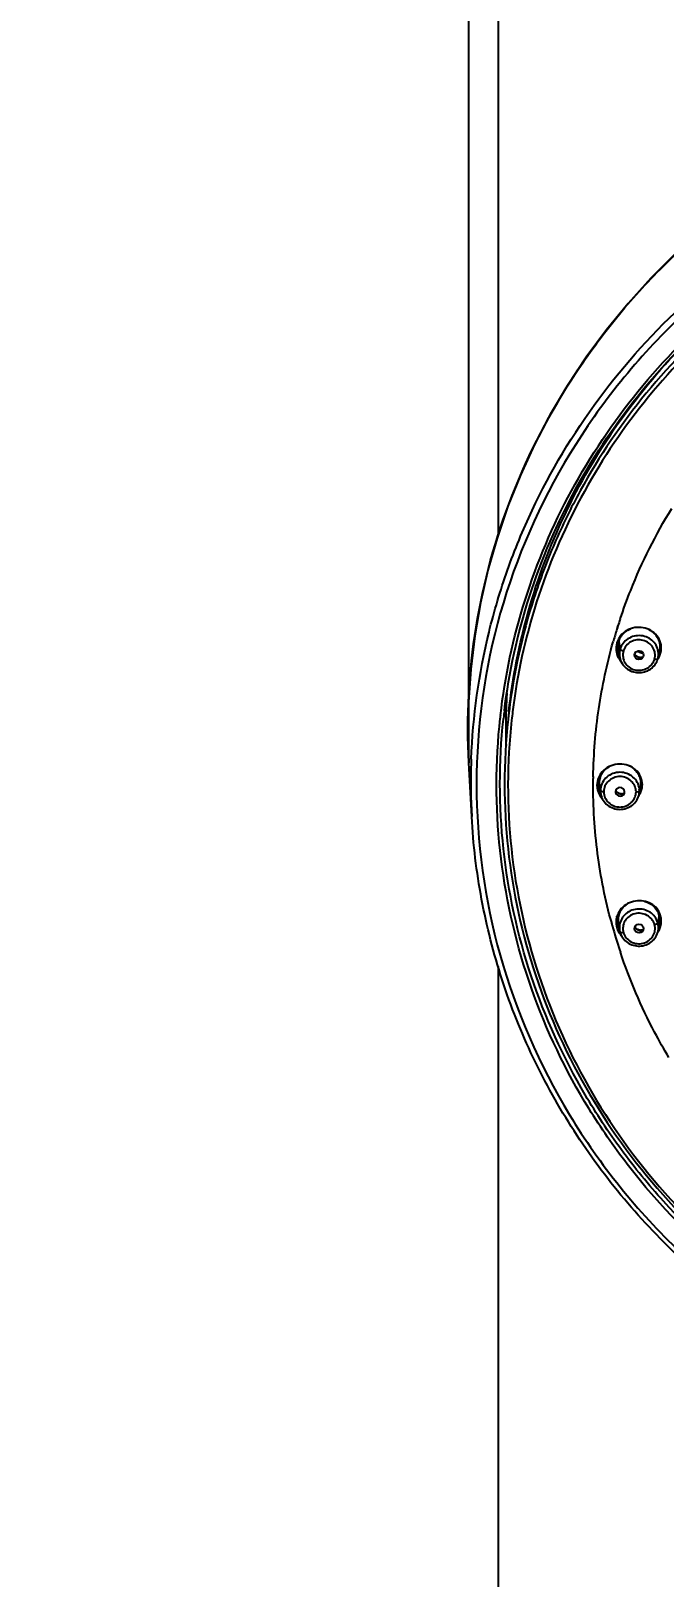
# Model space of a CAD drawing. Header units: millimetres. Extents: x 19741 to 22117, y -10160 to -6800.
# Drawn here: x 20892.2 to 20947.9, y -8229.6 to -8093.6 of the extents above; entities that cross this region are included whole.
import ezdxf

# ---------------------------------------------------------------- set-up
doc = ezdxf.new("R2010")
doc.units = ezdxf.units.MM
doc.styles.add('ARIAL', font='arial.ttf')
doc.dimstyles.get("Standard").update_dxf_attribs({"dimtxt": 15, "dimasz": 15, "dimexe": 0.18, "dimexo": 0.0625, "dimgap": 4, "dimtad": 0, "dimdec": 1, "dimdsep": 46, "dimtxsty": 'ARIAL', "dimcen": 0, "dimclrd": 5, "dimclre": 5, "dimclrt": 5, "dimadec": 0, "dimazin": 0, "dimtfac": 1, "dimtdec": 1, "dimtofl": 0, "dimtmove": 0, "dimatfit": 3, "dimfxl": 1, "dimtolj": 1, "dimtzin": 0, "dimarcsym": 0})

# ---------------------------------------------------------------- blocks, each defined once
blk = doc.blocks.new('*D105')
at = {"color": 5, "lineweight": -2, "transparency": 16777216}
for p, q in [((20930.72, -8157.92), (20930.72, -8082.02)), ((20945.72, -8082.2), (21040.58, -8082.2)), ((21055.58, -8157.92), (21055.58, -8082.02)), ((21055.58, -8082.2), (21070.58, -8082.2))]:
    blk.add_line(p, q, dxfattribs=at)
at = {"color": 5, "transparency": 16777216}
for points in [[(20945.72, -8079.7), (20945.72, -8084.7), (20930.72, -8082.2)], [(21040.58, -8079.7), (21040.58, -8084.7), (21055.58, -8082.2)]]:
    blk.add_solid(points, dxfattribs=at)
at = {"layer": 'Defpoints', "color": 0, "transparency": 16777216}
for p in [(21055.58, -8082.2), (20930.72, -8157.98), (21055.58, -8157.98)]:
    blk.add_point(p, dxfattribs=at)
at = {"color": 5, "transparency": 16777216, "insert": (21099.36, -8082.2), "char_height": 15, "attachment_point": 5, "style": 'ARIAL'}
blk.add_mtext('\\A1;%%C125', dxfattribs=at)
blk = doc.blocks.new('*D96')
at = {"color": 5, "lineweight": -2, "transparency": 16777216}
for p, q in [((20929.22, -8005.55), (20756.2, -8005.55)), ((20756.38, -8020.55), (20756.38, -8323.92)), ((20756.38, -8668.55), (20756.38, -8365.18)), ((20929.22, -8683.55), (20756.2, -8683.55))]:
    blk.add_line(p, q, dxfattribs=at)
at = {"color": 5, "transparency": 16777216}
for points in [[(20753.88, -8020.55), (20758.88, -8020.55), (20756.38, -8005.55)], [(20753.88, -8668.55), (20758.88, -8668.55), (20756.38, -8683.55)]]:
    blk.add_solid(points, dxfattribs=at)
at = {"layer": 'Defpoints', "color": 0, "transparency": 16777216}
for p in [(20929.29, -8005.55), (20756.38, -8683.55), (20929.29, -8683.55)]:
    blk.add_point(p, dxfattribs=at)
at = {"color": 5, "transparency": 16777216, "insert": (20756.38, -8344.55), "char_height": 15, "attachment_point": 5, "rotation": 90, "style": 'ARIAL'}
blk.add_mtext('\\A1;678', dxfattribs=at)

msp = doc.modelspace()

# ---------------------------------------------------------------- linework, layer by layer
at = {"linetype": 'Continuous'}
for p, q in [((20933.29, -8060.05), (20933.29, -8137.98)), ((20943.79, -8146.1), (20943.83, -8145.95)), ((20943.8, -8146.11), (20943.85, -8145.95)), ((20943.88, -8148.12), (20943.76, -8147.59)), ((20943.9, -8147.33), (20944.02, -8148.01)), ((20944, -8148.72), (20943.87, -8148.09)), ((20943.99, -8148.72), (20943.99, -8148.72)), ((20947.34, -8148.85), (20947.37, -8148.73)), ((20947.37, -8148.73), (20947.37, -8148.73)), ((20947.49, -8148.11), (20947.39, -8148.65)), ((20933.76, -8154.15), (20933.76, -8154.09)), ((20933.76, -8154.15), (20933.76, -8154.09)), ((20933.97, -8154.09), (20933.97, -8154.18)), ((20933.98, -8154.09), (20933.97, -8154.18)), ((20934.24, -8153.48), (20934.17, -8154.19)), ((20930.97, -8162.73), (20930.72, -8157.98)), ((20930.72, -8157.98), (20930.72, -8157.98)), ((20942.19, -8160.1), (20942.08, -8159.5)), ((20942.17, -8159.81), (20942.29, -8160.45)), ((20945.85, -8159.81), (20945.73, -8160.45)), ((20942.32, -8160.74), (20942.2, -8160.12)), ((20942.32, -8160.74), (20942.32, -8160.75)), ((20943.61, -8160.54), (20943.61, -8160.57)), ((20945.82, -8160.12), (20945.7, -8160.74)), ((20945.7, -8160.71), (20945.76, -8160.67)), ((20945.7, -8160.75), (20945.7, -8160.74)), ((20930.97, -8162.73), (20930.97, -8162.73)), ((20943.87, -8172.12), (20943.75, -8171.49)), ((20943.87, -8172.16), (20943.87, -8172.12)), ((20943.98, -8172.7), (20943.87, -8172.16)), ((20947.46, -8171.38), (20947.34, -8172.06)), ((20947.49, -8172.14), (20947.37, -8172.77)), ((20943.7, -8172.32), (20943.74, -8172.49)), ((20944, -8172.78), (20944.02, -8172.9)), ((20944, -8172.78), (20944, -8172.78)), ((20947.37, -8172.77), (20947.37, -8172.77)), ((20947.39, -8172.66), (20947.54, -8172.52)), ((20933.29, -8175.92), (20933.29, -8340.78))]:
    msp.add_line(p, q, dxfattribs=at)
msp.add_lwpolyline([(20948.88, -8113.23), (20946.74, -8115.36), (20944.72, -8117.58), (20942.82, -8119.91), (20941.04, -8122.31), (20939.39, -8124.8), (20937.87, -8127.36), (20936.49, -8129.99), (20935.25, -8132.68), (20934.15, -8135.43), (20933.2, -8138.22), (20932.39, -8141.06), (20931.74, -8143.93), (20931.24, -8146.82), (20930.88, -8149.74), (20930.69, -8152.67), (20930.64, -8155.6), (20930.72, -8157.98)], dxfattribs=at)
for centre, radius, start, end in [((20988.23, -8160.07), 46.59, 162.5508, 163.2604), ((20988.24, -8160.08), 46.6, 161.5642, 162.3562), ((20988.21, -8160.07), 46.57, 163.5116, 164.1584), ((20988.22, -8160.07), 46.58, 163.2604, 163.5116), ((20945.67, -8147.18), 1.95, 187.7797, 192.129), ((20945.47, -8147.78), 1.63, 168.4581, 179.1675), ((20945.47, -8147.78), 1.63, 179.1838, 183.4784), ((20945.48, -8147.78), 1.64, 164.1761, 168.4493), ((20945.54, -8147.5), 1.96, 198.3344, 200.5282), ((20945.41, -8147.92), 1.74, 186.3548, 192.137), ((20945.56, -8147.49), 1.98, 200.5292, 203.2864), ((20945.42, -8147.92), 1.75, 192.1357, 196.3896), ((20945.58, -8147.49), 2, 203.284, 204.2015), ((20945.44, -8147.91), 1.78, 196.4419, 209.4057), ((20945.6, -8147.48), 2.02, 204.2099, 209.9984), ((20945.47, -8147.78), 1.63, 183.4956, 189.8583), ((20945.61, -8147.47), 2.03, 209.9948, 215.7998), ((20945.49, -8147.77), 1.65, 189.8458, 191.1604), ((20945.49, -8147.89), 1.82, 209.4037, 215.4361), ((20945.61, -8147.47), 2.03, 215.8029, 217.1346), ((20945.5, -8147.88), 1.84, 215.4353, 221.5597), ((20945.82, -8148.19), 0.554, 268.934, 275.8242), ((20945.81, -8147.84), 1.85, 325.0186, 331.8759), ((20945.98, -8146.93), 2.29, 307.0672, 309.9132), ((20945.85, -8148.43), 1.55, 349.6098, 350.499), ((20945.85, -8148.43), 1.55, 348.6987, 349.6098), ((20945.85, -8148.43), 1.55, 350.4982, 2.9854), ((20945.84, -8147.85), 1.82, 331.8726, 337.9272), ((20945.9, -8147.88), 1.75, 337.9214, 344.1515), ((20945.93, -8147.89), 1.72, 344.1856, 351.9268), ((20986.53, -8155.06), 52.57, 176.5007, 177.8823), ((20986.5, -8155.06), 52.53, 177.8825, 178.2723), ((20986.93, -8159.92), 53.78, 173.512, 173.7507), ((20986.75, -8159.8), 53.29, 173.1272, 173.8462), ((20986.51, -8155.06), 52.54, 179.4392, 181.5359), ((20986.5, -8155.06), 52.54, 178.2723, 178.9477), ((20986.51, -8155.06), 52.54, 179.0464, 179.4391), ((20986.95, -8159.88), 53.09, 173.0773, 173.8454), ((20986.99, -8159.98), 52.82, 172.9721, 173.7473), ((20986.59, -8159.74), 55.7, 178.185, 183.0715), ((20986.46, -8159.74), 55.57, 177.8696, 178.1827), ((20987.63, -8159.97), 45.98, 179.0461, 179.266), ((20943.7, -8159.97), 1.71, 180.0046, 183.4624), ((20943.81, -8159.81), 1.64, 160.7519, 177.7741), ((20943.79, -8159.81), 1.62, 177.8489, 180.0001), ((20943.79, -8159.81), 1.63, 180.0038, 186.445), ((20943.8, -8159.81), 1.63, 186.4474, 190.1754), ((20944.2, -8159.81), 1.65, 348.9838, 353.6076), ((20944.23, -8159.81), 1.62, 0.0952, 6.3906), ((20944.22, -8159.81), 1.63, 353.6021, 359.9038), ((20943.88, -8159.5), 1.97, 196.9291, 199.5598), ((20943.73, -8159.97), 1.74, 183.4704, 190.1815), ((20943.74, -8159.97), 1.75, 190.1759, 192.876), ((20943.89, -8159.5), 1.98, 199.5592, 200.2013), ((20943.89, -8159.5), 1.98, 200.202, 202.7576), ((20943.74, -8159.97), 1.75, 192.874, 199.2827), ((20943.91, -8159.49), 2, 202.7619, 206.5162), ((20943.76, -8159.96), 1.77, 199.3218, 208.5062), ((20943.92, -8159.48), 2.02, 206.515, 210.2418), ((20943.93, -8159.48), 2.02, 210.2405, 213.9674), ((20943.8, -8159.81), 1.63, 190.1746, 190.9645), ((20943.8, -8159.94), 1.82, 208.5112, 218.2756), ((20943.93, -8159.48), 2.02, 213.9638, 216.5729), ((20943.82, -8160.45), 1.53, 173.5927, 179.921), ((20943.83, -8160.45), 1.54, 180.1039, 190.9763), ((20943.82, -8159.92), 1.85, 218.2799, 222.6452), ((20944.12, -8160.19), 0.529, 204.6628, 215.1821), ((20944.13, -8160.19), 0.539, 215.2142, 223.1167), ((20944.15, -8160.17), 0.557, 270.5122, 277.5953), ((20944.1, -8159.84), 1.89, 325.4758, 335.1064), ((20944.18, -8160.45), 1.54, 349.0226, 359.8958), ((20944.19, -8160.45), 1.53, 0.0787, 6.3607), ((20944.16, -8159.88), 1.82, 335.1299, 341.2288), ((20944.2, -8159.89), 1.78, 341.2495, 347.4218), ((20988.14, -8159.89), 46.5, 194.7072, 195.14), ((20988.15, -8159.89), 46.51, 195.14, 195.4847), ((20945.42, -8172.01), 1.75, 182.3482, 189.9371), ((20945.57, -8171.5), 1.99, 199.594, 200.2017), ((20945.57, -8171.5), 1.99, 200.2019, 201.3553), ((20945.58, -8171.5), 2, 201.3586, 207.0876), ((20945.48, -8171.84), 1.64, 163.8625, 176.4658), ((20945.47, -8171.84), 1.63, 176.5321, 187.249), ((20945.47, -8171.84), 1.63, 187.2615, 189.9751), ((20945.88, -8171.84), 1.64, 15.9444, 22.1679), ((20945.88, -8171.83), 1.65, 3.1939, 15.6884), ((20945.89, -8171.83), 1.64, 348.8124, 3.1459), ((20988.31, -8159.85), 46.67, 195.4863, 198.2957), ((20945.44, -8172), 1.77, 195.8935, 208.5637), ((20945.59, -8171.49), 2.01, 207.0916, 210.8392), ((20945.61, -8171.48), 2.03, 210.8396, 214.5693), ((20945.47, -8171.99), 1.8, 208.5326, 214.8111), ((20945.62, -8171.47), 2.04, 214.5678, 216.4882), ((20945.51, -8172.48), 1.55, 176.9029, 189.4554), ((20945.51, -8172.48), 1.55, 189.4547, 190.3232), ((20945.51, -8172.48), 1.55, 190.3232, 191.3031), ((20945.49, -8171.98), 1.83, 214.8316, 221.0739), ((20945.51, -8171.96), 1.86, 221.0629, 223.2205), ((20945.78, -8172.19), 0.519, 207.2129, 211.3773), ((20945.81, -8172.17), 0.555, 226.3319, 230.002), ((20945.83, -8172.15), 0.571, 269.5801, 276.1465), ((20945.72, -8171.85), 1.94, 325.8418, 332.5279), ((20945.76, -8171.88), 1.89, 332.5298, 338.4789), ((20945.8, -8171.89), 1.85, 338.4917, 344.5299), ((20988.44, -8159.8), 46.81, 198.2944, 198.4851)]:
    msp.add_arc(centre, radius, start, end, dxfattribs=at)
for centre, major_axis in [((20945.69, -8148.52), (0.403, -0.012)), ((20945.69, -8172.57), (0.403, 0.012))]:
    msp.add_ellipse(centre, major_axis=major_axis, ratio=0.939544, dxfattribs=at)
msp.add_ellipse((20944.02, -8160.54), major_axis=(0.403, 0), ratio=0.938735, start_param=-3.08051, end_param=3.141593, dxfattribs=at)
for points, knots in [([(20930.72, -8157.98), (20930.5, -8154), (20930.94, -8145.96), (20934.14, -8134.29), (20938.83, -8125.3), (20943.64, -8118.76), (20949.16, -8112.69), (20957.25, -8106.15), (20966.51, -8101.31), (20974.41, -8098.55), (20982.59, -8096.55), (20988.93, -8095.94), (20993.15, -8095.94)], [0, 0, 0, 0, 0.121522, 0.243492, 0.366411, 0.428424, 0.490784, 0.616404, 0.743348, 0.807307, 0.871469, 1, 1, 1, 1]), ([(20930.93, -8157.68), (20931.07, -8153.91), (20931.86, -8148.26), (20934.03, -8141.02), (20936.93, -8133.97), (20941.88, -8125.71), (20948.38, -8118.54), (20954.36, -8113.59), (20960.85, -8109.18), (20969.74, -8104.81), (20981.24, -8101.6), (20993.17, -8100.52), (21005.1, -8101.61), (21016.59, -8104.83), (21025.49, -8109.2), (21031.97, -8113.62), (21037.95, -8118.57), (21044.44, -8125.75), (21049.39, -8134.02), (21052.28, -8141.06), (21054.44, -8148.31), (21055.23, -8153.96), (21055.36, -8157.72)], [0, 0, 0, 0, 0.060743, 0.091251, 0.121862, 0.183409, 0.24559, 0.276968, 0.308508, 0.371957, 0.43586, 0.500007, 0.564153, 0.628055, 0.691501, 0.72304, 0.754416, 0.816594, 0.87814, 0.90875, 0.939257, 1, 1, 1, 1]), ([(20933.5, -8153.84), (20933.89, -8150.4), (20935.35, -8143.56), (20939.47, -8133.88), (20945.38, -8125.07), (20952.88, -8117.44), (20961.71, -8111.22), (20971.6, -8106.63), (20982.19, -8103.82), (20989.49, -8103.18), (20993.15, -8103.18)], [0, 0, 0, 0, 0.121505, 0.243723, 0.366989, 0.491492, 0.617254, 0.744133, 0.87184, 1, 1, 1, 1]), ([(20933.84, -8153.42), (20934.25, -8150.02), (20935.74, -8143.25), (20939.87, -8133.69), (20945.76, -8124.99), (20953.22, -8117.45), (20961.99, -8111.32), (20971.79, -8106.79), (20982.29, -8104.01), (20989.53, -8103.39), (20993.15, -8103.39)], [0, 0, 0, 0, 0.121478, 0.243672, 0.366932, 0.491438, 0.617211, 0.744105, 0.871826, 1, 1, 1, 1]), ([(20993.15, -8103.82), (20989.56, -8103.82), (20982.37, -8104.43), (20971.95, -8107.19), (20962.22, -8111.68), (20953.51, -8117.77), (20946.1, -8125.25), (20941.21, -8132.46), (20938.18, -8138.66), (20935.77, -8145.06), (20934.66, -8150.1), (20934.25, -8153.48)], [0, 0, 0, 0, 0.128122, 0.255798, 0.382654, 0.508402, 0.632897, 0.75616, 0.817448, 0.87851, 1, 1, 1, 1]), ([(20991.06, -8104.24), (20987.58, -8104.35), (20980.64, -8105.17), (20970.62, -8108.11), (20961.3, -8112.68), (20952.98, -8118.73), (20945.91, -8126.08), (20940.32, -8134.5), (20936.39, -8143.73), (20934.96, -8150.24), (20934.56, -8153.52)], [0, 0, 0, 0, 0.128179, 0.255844, 0.38266, 0.508371, 0.632857, 0.756146, 0.878422, 1, 1, 1, 1]), ([(20962.03, -8109.47), (20957.44, -8112), (20948.92, -8118.2), (20939.05, -8130.39), (20932.82, -8144.6), (20930.69, -8159.87), (20932.8, -8175.14), (20939.01, -8189.36), (20948.87, -8201.56), (20957.39, -8207.77), (20961.97, -8210.31)], [0, 0, 0, 0, 0.127405, 0.252982, 0.376963, 0.500012, 0.623059, 0.747033, 0.872602, 1, 1, 1, 1]), ([(20934.24, -8153.48), (20934.57, -8150.5), (20935.72, -8144.57), (20938.93, -8136.07), (20943.53, -8128.17), (20947.43, -8123.46), (20949.56, -8121.27)], [0, 0, 0, 0, 0.24773, 0.496626, 0.747256, 1, 1, 1, 1]), ([(20944.03, -8145.34), (20944.32, -8144.49), (20945.54, -8141.13), (20947.16, -8137.91), (20948.56, -8135.62)], [0, 0, 0, 0, 0.249351, 1, 1, 1, 1]), ([(20947.63, -8148.13), (20947.67, -8147.9), (20947.63, -8147.42), (20947.3, -8146.79), (20946.75, -8146.32), (20946.05, -8146.07), (20945.3, -8146.06), (20944.59, -8146.31), (20944.03, -8146.79), (20943.8, -8147.23), (20943.74, -8147.45)], [0, 0, 0, 0, 0.120738, 0.241652, 0.365355, 0.492449, 0.621512, 0.750149, 0.876419, 1, 1, 1, 1]), ([(20944.14, -8146.84), (20944.24, -8146.69), (20944.48, -8146.44), (20944.79, -8146.26), (20944.95, -8146.2)], [0, 0, 0, 0, 0.496004, 1, 1, 1, 1]), ([(20946.58, -8146.28), (20946.75, -8146.37), (20947.05, -8146.59), (20947.37, -8147.04), (20947.54, -8147.57), (20947.53, -8147.94), (20947.49, -8148.11)], [0, 0, 0, 0, 0.255478, 0.50664, 0.75384, 1, 1, 1, 1]), ([(20941.66, -8159.21), (20941.69, -8157.21), (20942.02, -8153.21), (20942.87, -8149.28), (20943.41, -8147.35)], [0, 0, 0, 0, 0.499501, 1, 1, 1, 1]), ([(20943.9, -8147.33), (20943.94, -8147.2), (20944.01, -8147.03), (20944.11, -8146.87), (20944.14, -8146.84)], [0, 0, 0, 0, 0.748234, 1, 1, 1, 1]), ([(20947.4, -8148.35), (20947.39, -8148.16), (20947.29, -8147.77), (20946.95, -8147.28), (20946.46, -8146.94), (20945.87, -8146.78), (20945.26, -8146.82), (20944.7, -8147.06), (20944.25, -8147.46), (20944.08, -8147.82), (20944.02, -8148.01)], [0, 0, 0, 0, 0.121464, 0.244715, 0.370376, 0.497928, 0.625977, 0.75291, 0.877593, 1, 1, 1, 1]), ([(20947.05, -8148.86), (20947.1, -8148.7), (20947.13, -8148.34), (20946.94, -8147.83), (20946.56, -8147.42), (20946.14, -8147.23), (20945.78, -8147.17), (20945.41, -8147.18), (20944.96, -8147.32), (20944.53, -8147.67), (20944.36, -8148), (20944.31, -8148.17)], [0, 0, 0, 0, 0.121452, 0.243613, 0.368095, 0.495149, 0.559563, 0.624065, 0.751747, 0.877173, 1, 1, 1, 1]), ([(20943.99, -8148.72), (20944.03, -8148.91), (20944.17, -8149.26), (20944.55, -8149.69), (20945.05, -8149.98), (20945.62, -8150.09), (20946.19, -8150.02), (20946.71, -8149.77), (20947.12, -8149.37), (20947.29, -8149.03), (20947.34, -8148.85)], [0, 0, 0, 0, 0.122827, 0.247003, 0.372706, 0.499471, 0.626356, 0.75237, 0.876893, 1, 1, 1, 1]), ([(20944.31, -8148.17), (20944.25, -8148.15), (20944.17, -8148.12), (20944.07, -8148.07), (20944.04, -8148.04), (20944.03, -8148.02)], [0, 0, 0, 0, 0.593415, 0.830147, 1, 1, 1, 1]), ([(20944.31, -8148.17), (20944.27, -8148.34), (20944.24, -8148.7), (20944.43, -8149.21), (20944.8, -8149.61), (20945.22, -8149.81), (20945.59, -8149.86), (20945.96, -8149.85), (20946.41, -8149.71), (20946.83, -8149.36), (20947, -8149.03), (20947.05, -8148.86)], [0, 0, 0, 0, 0.121452, 0.243613, 0.368095, 0.495149, 0.559563, 0.624065, 0.751747, 0.877173, 1, 1, 1, 1]), ([(20945.55, -8148.67), (20945.52, -8148.66), (20945.42, -8148.59), (20945.34, -8148.49), (20945.3, -8148.41)], [0, 0, 0, 0, 0.257327, 1, 1, 1, 1]), ([(20946.05, -8148.36), (20946.01, -8148.35), (20945.82, -8148.32), (20945.65, -8148.25), (20945.53, -8148.18)], [0, 0, 0, 0, 0.25233, 1, 1, 1, 1]), ([(20945.95, -8148.34), (20945.93, -8148.32), (20945.81, -8148.23), (20945.67, -8148.18), (20945.57, -8148.16)], [0, 0, 0, 0, 0.246031, 1, 1, 1, 1]), ([(20947.05, -8148.86), (20947.09, -8148.87), (20947.15, -8148.89), (20947.24, -8148.89), (20947.3, -8148.88), (20947.34, -8148.86), (20947.34, -8148.85)], [0, 0, 0, 0, 0.352234, 0.652552, 0.868439, 1, 1, 1, 1]), ([(20991.43, -8216.61), (20987.33, -8216.49), (20981.18, -8215.73), (20973.28, -8213.53), (20965.68, -8210.6), (20956.85, -8205.57), (20949.24, -8198.91), (20944.13, -8192.78), (20939.73, -8186.23), (20935.59, -8177.27), (20933.05, -8165.77), (20933.05, -8157.92), (20933.48, -8154.06)], [0, 0, 0, 0, 0.128621, 0.192791, 0.256745, 0.383633, 0.509158, 0.571464, 0.633428, 0.756283, 0.878292, 1, 1, 1, 1]), ([(20990.02, -8216.17), (20986.01, -8215.97), (20980.01, -8215.1), (20972.32, -8212.81), (20964.94, -8209.81), (20956.38, -8204.76), (20949.02, -8198.15), (20944.07, -8192.11), (20939.82, -8185.66), (20935.82, -8176.87), (20933.36, -8165.61), (20933.35, -8157.93), (20933.76, -8154.15)], [0, 0, 0, 0, 0.128635, 0.19279, 0.256725, 0.383569, 0.509059, 0.571354, 0.633313, 0.75619, 0.878242, 1, 1, 1, 1]), ([(20934.17, -8154.19), (20933.76, -8157.96), (20933.76, -8165.63), (20936.22, -8176.87), (20941.03, -8187.41), (20947.99, -8196.8), (20956.8, -8204.66), (20967.1, -8210.67), (20978.46, -8214.6), (20986.43, -8215.71), (20990.43, -8215.89)], [0, 0, 0, 0, 0.121821, 0.243933, 0.366866, 0.491007, 0.616541, 0.743419, 0.871379, 1, 1, 1, 1]), ([(20934.48, -8154.23), (20934.06, -8157.98), (20934.05, -8165.61), (20936.49, -8176.81), (20941.26, -8187.31), (20948.18, -8196.66), (20956.95, -8204.5), (20967.21, -8210.49), (20978.52, -8214.4), (20986.46, -8215.51), (20990.45, -8215.68)], [0, 0, 0, 0, 0.121789, 0.243869, 0.366776, 0.490906, 0.616444, 0.743343, 0.871338, 1, 1, 1, 1]), ([(20945.98, -8159.9), (20945.98, -8159.66), (20945.87, -8159.17), (20945.41, -8158.56), (20944.75, -8158.18), (20943.98, -8158.06), (20943.21, -8158.2), (20942.55, -8158.61), (20942.1, -8159.23), (20941.99, -8159.73), (20941.99, -8159.97)], [0, 0, 0, 0, 0.121316, 0.243487, 0.368637, 0.496694, 0.625698, 0.753152, 0.877678, 1, 1, 1, 1]), ([(20942.26, -8159.27), (20942.33, -8159.07), (20942.55, -8158.69), (20942.89, -8158.42), (20943.08, -8158.32)], [0, 0, 0, 0, 0.49508, 1, 1, 1, 1]), ([(20944.8, -8158.25), (20944.94, -8158.31), (20945.2, -8158.47), (20945.52, -8158.8), (20945.75, -8159.19), (20945.82, -8159.49), (20945.84, -8159.63)], [0, 0, 0, 0, 0.255215, 0.506789, 0.754519, 1, 1, 1, 1]), ([(20943.17, -8171.7), (20942.64, -8169.69), (20941.86, -8165.61), (20941.63, -8161.45), (20941.66, -8159.38)], [0, 0, 0, 0, 0.500431, 1, 1, 1, 1]), ([(20945.72, -8160.28), (20945.69, -8160.09), (20945.57, -8159.69), (20945.18, -8159.21), (20944.63, -8158.9), (20944.01, -8158.79), (20943.38, -8158.9), (20942.84, -8159.21), (20942.45, -8159.69), (20942.32, -8160.09), (20942.3, -8160.28)], [0, 0, 0, 0, 0.121864, 0.245691, 0.37202, 0.49999, 0.627962, 0.754295, 0.878127, 1, 1, 1, 1]), ([(20945.43, -8160.54), (20945.42, -8160.37), (20945.35, -8160.01), (20945.03, -8159.57), (20944.56, -8159.27), (20944.01, -8159.17), (20943.46, -8159.27), (20942.98, -8159.57), (20942.66, -8160.01), (20942.59, -8160.37), (20942.59, -8160.54)], [0, 0, 0, 0, 0.121765, 0.245457, 0.371796, 0.499999, 0.628202, 0.754543, 0.878235, 1, 1, 1, 1]), ([(20942.59, -8160.54), (20942.52, -8160.54), (20942.43, -8160.53), (20942.33, -8160.5), (20942.29, -8160.47), (20942.29, -8160.45)], [0, 0, 0, 0, 0.637685, 0.860779, 1, 1, 1, 1]), ([(20942.32, -8160.75), (20942.36, -8160.93), (20942.5, -8161.3), (20942.89, -8161.74), (20943.42, -8162.02), (20944.01, -8162.12), (20944.6, -8162.02), (20945.12, -8161.74), (20945.52, -8161.3), (20945.66, -8160.93), (20945.7, -8160.75)], [0, 0, 0, 0, 0.122971, 0.247256, 0.373119, 0.500005, 0.62689, 0.75275, 0.877032, 1, 1, 1, 1]), ([(20942.59, -8160.54), (20942.59, -8160.72), (20942.66, -8161.07), (20942.98, -8161.52), (20943.46, -8161.81), (20944.01, -8161.92), (20944.56, -8161.81), (20945.03, -8161.52), (20945.35, -8161.07), (20945.42, -8160.72), (20945.43, -8160.54)], [0, 0, 0, 0, 0.121765, 0.245457, 0.371796, 0.499999, 0.628202, 0.754543, 0.878235, 1, 1, 1, 1]), ([(20943.89, -8160.67), (20943.86, -8160.65), (20943.77, -8160.6), (20943.69, -8160.51), (20943.65, -8160.43)], [0, 0, 0, 0, 0.25755, 1, 1, 1, 1]), ([(20944.13, -8160.74), (20944.16, -8160.74), (20944.25, -8160.73), (20944.33, -8160.71), (20944.39, -8160.68)], [0, 0, 0, 0, 0.253595, 1, 1, 1, 1]), ([(20945.43, -8160.54), (20945.5, -8160.54), (20945.59, -8160.53), (20945.69, -8160.5), (20945.72, -8160.47), (20945.73, -8160.45)], [0, 0, 0, 0, 0.637685, 0.86078, 1, 1, 1, 1]), ([(20961.79, -8210.62), (20957.38, -8208.19), (20949.17, -8202.29), (20941.06, -8192.64), (20936.24, -8183.99), (20933.5, -8177.14), (20931.69, -8170.02), (20931.1, -8165.16), (20930.97, -8162.73)], [0, 0, 0, 0, 0.254326, 0.505232, 0.629739, 0.75359, 0.876946, 1, 1, 1, 1]), ([(20947.58, -8171.44), (20947.52, -8171.22), (20947.31, -8170.8), (20946.76, -8170.35), (20946.08, -8170.11), (20945.36, -8170.11), (20944.67, -8170.34), (20944.1, -8170.79), (20943.74, -8171.39), (20943.66, -8171.86), (20943.67, -8172.09)], [0, 0, 0, 0, 0.121982, 0.245564, 0.371745, 0.499861, 0.6281, 0.754508, 0.878194, 1, 1, 1, 1]), ([(20943.91, -8171.39), (20943.96, -8171.18), (20944.17, -8170.79), (20944.49, -8170.5), (20944.68, -8170.39)], [0, 0, 0, 0, 0.495121, 1, 1, 1, 1]), ([(20947.34, -8172.06), (20947.29, -8171.87), (20947.11, -8171.51), (20946.67, -8171.11), (20946.11, -8170.87), (20945.5, -8170.83), (20944.91, -8170.99), (20944.41, -8171.33), (20944.07, -8171.82), (20943.98, -8172.2), (20943.97, -8172.39)], [0, 0, 0, 0, 0.122399, 0.247076, 0.374005, 0.502052, 0.629606, 0.755273, 0.878531, 1, 1, 1, 1]), ([(20946.21, -8170.18), (20946.47, -8170.25), (20946.97, -8170.51), (20947.3, -8170.97), (20947.4, -8171.22)], [0, 0, 0, 0, 0.506499, 1, 1, 1, 1]), ([(20947.05, -8172.22), (20947, -8172.05), (20946.83, -8171.72), (20946.41, -8171.38), (20945.96, -8171.23), (20945.59, -8171.22), (20945.22, -8171.28), (20944.8, -8171.47), (20944.43, -8171.88), (20944.24, -8172.39), (20944.27, -8172.75), (20944.31, -8172.91)], [0, 0, 0, 0, 0.122827, 0.248252, 0.375933, 0.440436, 0.504849, 0.631904, 0.756387, 0.878548, 1, 1, 1, 1]), ([(20944.31, -8172.91), (20944.36, -8173.08), (20944.53, -8173.41), (20944.96, -8173.76), (20945.41, -8173.9), (20945.78, -8173.91), (20946.14, -8173.86), (20946.56, -8173.66), (20946.94, -8173.26), (20947.13, -8172.75), (20947.1, -8172.39), (20947.05, -8172.22)], [0, 0, 0, 0, 0.122827, 0.248252, 0.375933, 0.440436, 0.504849, 0.631904, 0.756387, 0.878548, 1, 1, 1, 1]), ([(20947.05, -8172.22), (20947.11, -8172.21), (20947.2, -8172.18), (20947.29, -8172.12), (20947.32, -8172.09), (20947.33, -8172.07)], [0, 0, 0, 0, 0.593415, 0.830146, 1, 1, 1, 1]), ([(20947.58, -8172.39), (20947.63, -8172.23), (20947.67, -8171.91), (20947.63, -8171.59), (20947.58, -8171.44)], [0, 0, 0, 0, 0.502126, 1, 1, 1, 1]), ([(20944.02, -8172.9), (20944.07, -8173.08), (20944.24, -8173.42), (20944.65, -8173.82), (20945.17, -8174.07), (20945.75, -8174.14), (20946.32, -8174.03), (20946.82, -8173.74), (20947.2, -8173.31), (20947.33, -8172.96), (20947.37, -8172.77)], [0, 0, 0, 0, 0.123109, 0.247636, 0.373653, 0.500539, 0.627303, 0.753003, 0.877175, 1, 1, 1, 1]), ([(20944.31, -8172.91), (20944.28, -8172.92), (20944.21, -8172.94), (20944.13, -8172.94), (20944.06, -8172.93), (20944.03, -8172.91), (20944.02, -8172.9)], [0, 0, 0, 0, 0.352232, 0.652549, 0.868437, 1, 1, 1, 1]), ([(20945.57, -8172.66), (20945.54, -8172.65), (20945.44, -8172.59), (20945.36, -8172.5), (20945.32, -8172.42)], [0, 0, 0, 0, 0.258859, 1, 1, 1, 1]), ([(20945.79, -8172.73), (20945.82, -8172.73), (20945.92, -8172.73), (20946.01, -8172.7), (20946.08, -8172.66)], [0, 0, 0, 0, 0.254245, 1, 1, 1, 1]), ([(20946.08, -8172.66), (20946.06, -8172.67), (20946, -8172.7), (20945.94, -8172.71), (20945.89, -8172.72)], [0, 0, 0, 0, 0.244485, 1, 1, 1, 1]), ([(20948.32, -8183.92), (20947.88, -8183.19), (20946.21, -8180.22), (20944.86, -8177.07), (20944.05, -8174.65)], [0, 0, 0, 0, 0.251037, 1, 1, 1, 1])]:
    msp.add_open_spline(points, degree=3, knots=knots, dxfattribs=at)
for points in [[(20943.74, -8147.45), (20943.68, -8147.67), (20943.66, -8147.9), (20943.68, -8148.12)], [(20944.02, -8148.01), (20943.96, -8148.24), (20943.95, -8148.49), (20943.99, -8148.72)], [(20944.03, -8148.02), (20944.03, -8148.02), (20944.02, -8148.01), (20944.02, -8148.01)], [(20945.3, -8148.41), (20945.33, -8148.47), (20945.36, -8148.53), (20945.41, -8148.57)], [(20945.41, -8148.57), (20945.46, -8148.63), (20945.52, -8148.67), (20945.59, -8148.7)], [(20945.81, -8148.74), (20945.72, -8148.74), (20945.63, -8148.72), (20945.55, -8148.67)], [(20945.59, -8148.7), (20945.66, -8148.73), (20945.74, -8148.74), (20945.81, -8148.74)], [(20945.81, -8148.74), (20945.89, -8148.74), (20945.98, -8148.73), (20946.05, -8148.69)], [(20946.05, -8148.69), (20945.99, -8148.72), (20945.93, -8148.73), (20945.87, -8148.74)], [(20945.94, -8160.28), (20945.96, -8160.15), (20945.98, -8160.03), (20945.98, -8159.9)], [(20943.73, -8160.56), (20943.78, -8160.61), (20943.85, -8160.66), (20943.91, -8160.69)], [(20944.16, -8160.73), (20944.07, -8160.73), (20943.97, -8160.71), (20943.89, -8160.67)], [(20943.91, -8160.69), (20943.98, -8160.72), (20944.06, -8160.73), (20944.13, -8160.74)], [(20944.39, -8160.68), (20944.34, -8160.7), (20944.28, -8160.72), (20944.23, -8160.73)], [(20947.33, -8172.07), (20947.34, -8172.07), (20947.34, -8172.06), (20947.34, -8172.06)], [(20947.37, -8172.77), (20947.42, -8172.54), (20947.41, -8172.29), (20947.34, -8172.06)], [(20945.33, -8172.46), (20945.36, -8172.5), (20945.39, -8172.54), (20945.42, -8172.57)], [(20945.45, -8172.59), (20945.54, -8172.67), (20945.67, -8172.72), (20945.79, -8172.73)], [(20945.82, -8172.72), (20945.73, -8172.72), (20945.64, -8172.7), (20945.57, -8172.66)]]:
    msp.add_open_spline(points, degree=3, dxfattribs=at)

# ---------------------------------------------------------------- dimensions: what is measured, and where the dimension line sits
dim = msp.add_linear_dim(base=(20756.38, -8683.55), p1=(20929.29, -8005.55), p2=(20929.29, -8683.55), angle=90, dimstyle='Standard')
dim.commit()
dim.dimension.update_dxf_attribs({"geometry": '*D96', "text_midpoint": (20756.38, -8344.55), "dimtype": 160})
dim = msp.add_linear_dim(base=(21055.58, -8082.2), p1=(20930.72, -8157.98), p2=(21055.58, -8157.98), dimstyle='Standard', override={"dimdec": 0, "dimpost": '%%C<>', "dimtfillclr": 7})
dim.commit()
dim.dimension.update_dxf_attribs({"geometry": '*D105', "text_midpoint": (21099.36, -8082.2), "dimtype": 160})

doc.saveas('drawing.dxf')
